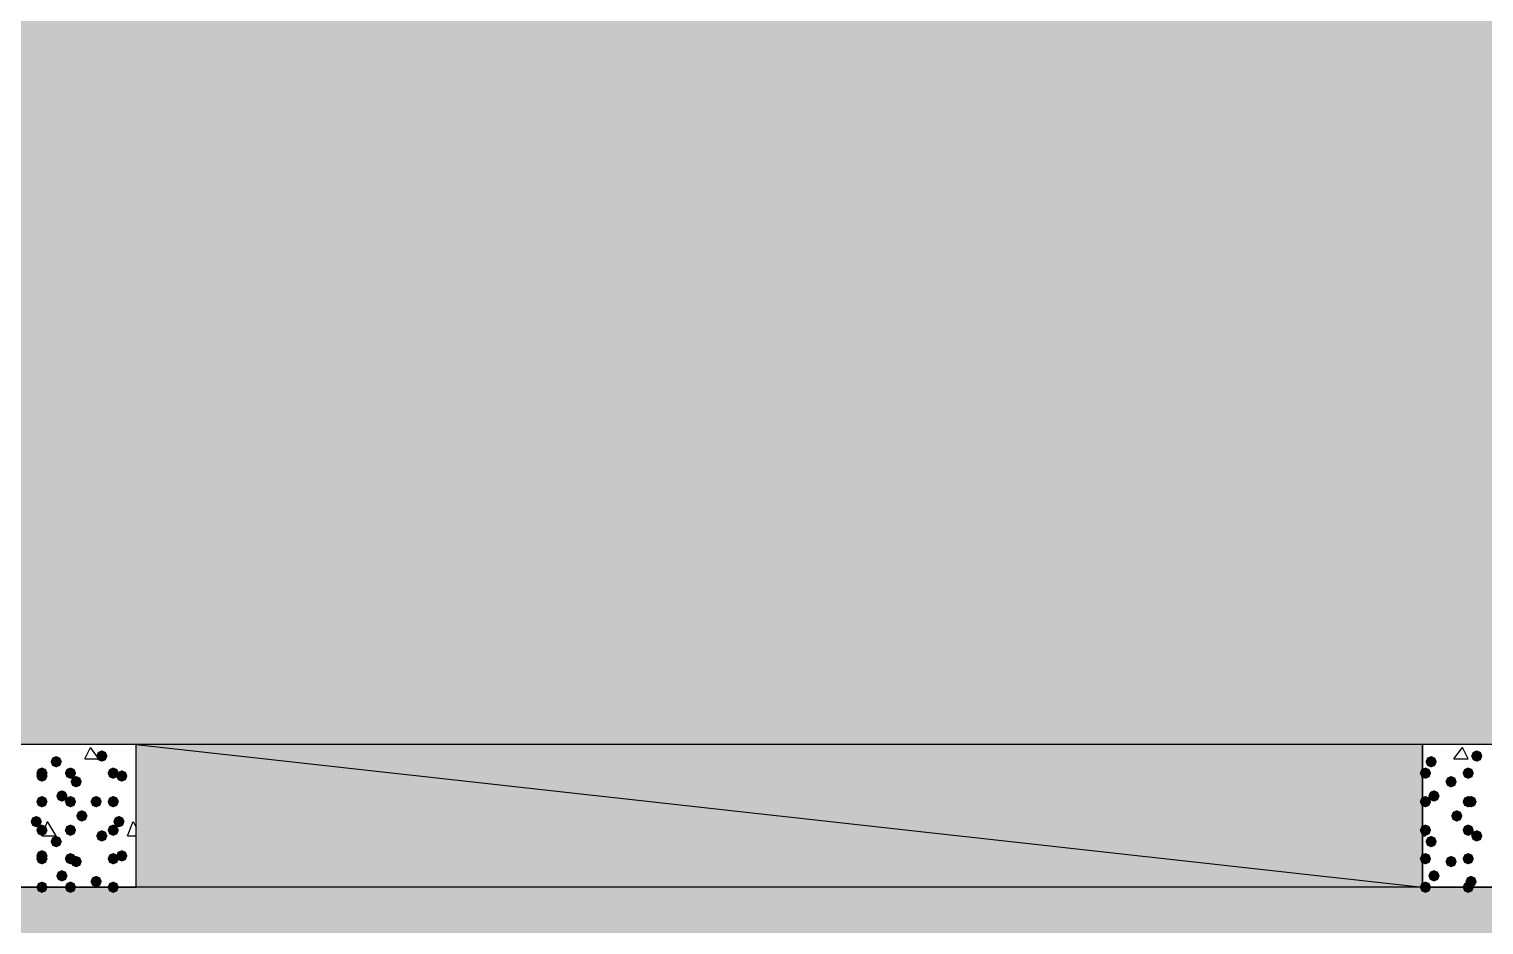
# Model space of a CAD drawing. Header units: millimetres. Extents: x 0 to 420, y 0 to 297.
# Drawn here: x 68.18 to 89.77, y 105.19 to 118.49 of the extents above; entities that cross this region are included whole.
import ezdxf

# ---------------------------------------------------------------- set-up
doc = ezdxf.new("R2010")
doc.units = ezdxf.units.MM
doc.layers.get('0').update_dxf_attribs({"linetype": 'CONTINUOUS'})

msp = doc.modelspace()

# ---------------------------------------------------------------- hatches: boundary and pattern name
at = {"true_color": 0x000008}
h = msp.add_hatch(color=0, dxfattribs=at)
h.paths.add_polyline_path([(194.775667, 126.915333), (33.401, 126.915333), (194.775667, 107.865333)], flags=0)
h.paths.add_polyline_path([(33.401, 126.915333), (194.775667, 107.865333), (33.401, 107.865333)], flags=0)
at = {"true_color": 0x000007}
for points in [[(69.342, 107.696), (69.317129, 107.636204), (69.257333, 107.611333), (69.197538, 107.636204), (69.172667, 107.696), (69.197537, 107.755796), (69.257333, 107.780667), (69.317129, 107.755796)], [(89.746667, 107.696), (89.721796, 107.636204), (89.662, 107.611333), (89.602204, 107.636204), (89.577333, 107.696), (89.602204, 107.755796), (89.662, 107.780667), (89.721796, 107.755796)], [(68.453, 107.442), (68.428129, 107.382204), (68.368333, 107.357333), (68.308538, 107.382204), (68.283667, 107.442), (68.308537, 107.501796), (68.368333, 107.526667), (68.428129, 107.501796)], [(68.664667, 107.611333), (68.639796, 107.551537), (68.58, 107.526667), (68.520204, 107.551537), (68.495333, 107.611333), (68.520204, 107.671129), (68.58, 107.696), (68.639796, 107.671129)], [(68.876333, 107.442), (68.851462, 107.382204), (68.791667, 107.357333), (68.731871, 107.382204), (68.707, 107.442), (68.731871, 107.501796), (68.791667, 107.526667), (68.851462, 107.501796)], [(69.511333, 107.442), (69.486462, 107.382204), (69.426667, 107.357333), (69.366871, 107.382204), (69.342, 107.442), (69.366871, 107.501796), (69.426667, 107.526667), (69.486462, 107.501796)], [(88.984667, 107.442), (88.959796, 107.382204), (88.9, 107.357333), (88.840204, 107.382204), (88.815333, 107.442), (88.840204, 107.501796), (88.9, 107.526667), (88.959796, 107.501796)], [(89.069333, 107.611333), (89.044462, 107.551537), (88.984667, 107.526667), (88.924871, 107.551537), (88.9, 107.611333), (88.924871, 107.671129), (88.984667, 107.696), (89.044462, 107.671129)], [(89.619667, 107.442), (89.594796, 107.382204), (89.535, 107.357333), (89.475204, 107.382204), (89.450333, 107.442), (89.475204, 107.501796), (89.535, 107.526667), (89.594796, 107.501796)], [(68.453, 107.399667), (68.428129, 107.339871), (68.368333, 107.315), (68.308538, 107.339871), (68.283667, 107.399667), (68.308537, 107.459462), (68.368333, 107.484333), (68.428129, 107.459463)], [(68.961, 107.315), (68.936129, 107.255204), (68.876333, 107.230333), (68.816537, 107.255204), (68.791667, 107.315), (68.816537, 107.374796), (68.876333, 107.399667), (68.936129, 107.374796)], [(69.638333, 107.399667), (69.613463, 107.339871), (69.553667, 107.315), (69.493871, 107.339871), (69.469, 107.399667), (69.493871, 107.459462), (69.553667, 107.484333), (69.613462, 107.459463)], [(89.365667, 107.315), (89.340796, 107.255204), (89.281, 107.230333), (89.221204, 107.255204), (89.196333, 107.315), (89.221204, 107.374796), (89.281, 107.399667), (89.340796, 107.374796)], [(68.453, 107.018667), (68.428129, 106.958871), (68.368333, 106.934), (68.308538, 106.958871), (68.283667, 107.018667), (68.308537, 107.078462), (68.368333, 107.103333), (68.428129, 107.078463)], [(68.749333, 107.103333), (68.724462, 107.043538), (68.664667, 107.018667), (68.604871, 107.043538), (68.58, 107.103333), (68.604871, 107.163129), (68.664667, 107.188), (68.724462, 107.163129)], [(68.876333, 107.018667), (68.851462, 106.958871), (68.791667, 106.934), (68.731871, 106.958871), (68.707, 107.018667), (68.731871, 107.078462), (68.791667, 107.103333), (68.851462, 107.078463)], [(69.257333, 107.018667), (69.232463, 106.958871), (69.172667, 106.934), (69.112871, 106.958871), (69.088, 107.018667), (69.112871, 107.078462), (69.172667, 107.103333), (69.232462, 107.078463)], [(69.511333, 107.018667), (69.486462, 106.958871), (69.426667, 106.934), (69.366871, 106.958871), (69.342, 107.018667), (69.366871, 107.078462), (69.426667, 107.103333), (69.486462, 107.078463)], [(88.984667, 107.018667), (88.959796, 106.958871), (88.9, 106.934), (88.840204, 106.958871), (88.815333, 107.018667), (88.840204, 107.078462), (88.9, 107.103333), (88.959796, 107.078463)], [(89.111667, 107.103333), (89.086796, 107.043538), (89.027, 107.018667), (88.967204, 107.043538), (88.942333, 107.103333), (88.967204, 107.163129), (89.027, 107.188), (89.086796, 107.163129)], [(89.619667, 107.018667), (89.594796, 106.958871), (89.535, 106.934), (89.475204, 106.958871), (89.450333, 107.018667), (89.475204, 107.078462), (89.535, 107.103333), (89.594796, 107.078463)], [(89.662, 107.018667), (89.637129, 106.958871), (89.577333, 106.934), (89.517538, 106.958871), (89.492667, 107.018667), (89.517537, 107.078462), (89.577333, 107.103333), (89.637129, 107.078463)], [(69.045667, 106.807), (69.020796, 106.747204), (68.961, 106.722333), (68.901204, 106.747204), (68.876333, 106.807), (68.901204, 106.866796), (68.961, 106.891667), (69.020796, 106.866796)], [(89.450333, 106.807), (89.425463, 106.747204), (89.365667, 106.722333), (89.305871, 106.747204), (89.281, 106.807), (89.305871, 106.866796), (89.365667, 106.891667), (89.425462, 106.866796)], [(68.368333, 106.722333), (68.343463, 106.662537), (68.283667, 106.637667), (68.223871, 106.662537), (68.199, 106.722333), (68.223871, 106.782129), (68.283667, 106.807), (68.343462, 106.782129)], [(68.453, 106.595333), (68.428129, 106.535538), (68.368333, 106.510667), (68.308538, 106.535538), (68.283667, 106.595333), (68.308537, 106.655129), (68.368333, 106.68), (68.428129, 106.655129)], [(68.876333, 106.595333), (68.851462, 106.535538), (68.791667, 106.510667), (68.731871, 106.535538), (68.707, 106.595333), (68.731871, 106.655129), (68.791667, 106.68), (68.851462, 106.655129)], [(69.511333, 106.595333), (69.486462, 106.535538), (69.426667, 106.510667), (69.366871, 106.535538), (69.342, 106.595333), (69.366871, 106.655129), (69.426667, 106.68), (69.486462, 106.655129)], [(69.596, 106.722333), (69.571129, 106.662537), (69.511333, 106.637667), (69.451537, 106.662537), (69.426667, 106.722333), (69.451537, 106.782129), (69.511333, 106.807), (69.571129, 106.782129)], [(88.984667, 106.595333), (88.959796, 106.535538), (88.9, 106.510667), (88.840204, 106.535538), (88.815333, 106.595333), (88.840204, 106.655129), (88.9, 106.68), (88.959796, 106.655129)], [(89.619667, 106.595333), (89.594796, 106.535538), (89.535, 106.510667), (89.475204, 106.535538), (89.450333, 106.595333), (89.475204, 106.655129), (89.535, 106.68), (89.594796, 106.655129)], [(68.664667, 106.426), (68.639796, 106.366204), (68.58, 106.341333), (68.520204, 106.366204), (68.495333, 106.426), (68.520204, 106.485796), (68.58, 106.510667), (68.639796, 106.485796)], [(69.342, 106.510667), (69.317129, 106.450871), (69.257333, 106.426), (69.197538, 106.450871), (69.172667, 106.510667), (69.197537, 106.570462), (69.257333, 106.595333), (69.317129, 106.570463)], [(89.069333, 106.426), (89.044462, 106.366204), (88.984667, 106.341333), (88.924871, 106.366204), (88.9, 106.426), (88.924871, 106.485796), (88.984667, 106.510667), (89.044462, 106.485796)], [(89.746667, 106.510667), (89.721796, 106.450871), (89.662, 106.426), (89.602204, 106.450871), (89.577333, 106.510667), (89.602204, 106.570462), (89.662, 106.595333), (89.721796, 106.570463)], [(68.453, 106.214333), (68.428129, 106.154537), (68.368333, 106.129667), (68.308538, 106.154537), (68.283667, 106.214333), (68.308537, 106.274129), (68.368333, 106.299), (68.428129, 106.274129)], [(68.453, 106.172), (68.428129, 106.112204), (68.368333, 106.087333), (68.308538, 106.112204), (68.283667, 106.172), (68.308537, 106.231796), (68.368333, 106.256667), (68.428129, 106.231796)], [(68.876333, 106.172), (68.851462, 106.112204), (68.791667, 106.087333), (68.731871, 106.112204), (68.707, 106.172), (68.731871, 106.231796), (68.791667, 106.256667), (68.851462, 106.231796)], [(69.511333, 106.172), (69.486462, 106.112204), (69.426667, 106.087333), (69.366871, 106.112204), (69.342, 106.172), (69.366871, 106.231796), (69.426667, 106.256667), (69.486462, 106.231796)], [(69.638333, 106.214333), (69.613463, 106.154537), (69.553667, 106.129667), (69.493871, 106.154537), (69.469, 106.214333), (69.493871, 106.274129), (69.553667, 106.299), (69.613462, 106.274129)], [(88.984667, 106.172), (88.959796, 106.112204), (88.9, 106.087333), (88.840204, 106.112204), (88.815333, 106.172), (88.840204, 106.231796), (88.9, 106.256667), (88.959796, 106.231796)], [(89.619667, 106.172), (89.594796, 106.112204), (89.535, 106.087333), (89.475204, 106.112204), (89.450333, 106.172), (89.475204, 106.231796), (89.535, 106.256667), (89.594796, 106.231796)], [(68.961, 106.129667), (68.936129, 106.069871), (68.876333, 106.045), (68.816537, 106.069871), (68.791667, 106.129667), (68.816537, 106.189462), (68.876333, 106.214333), (68.936129, 106.189463)], [(89.365667, 106.129667), (89.340796, 106.069871), (89.281, 106.045), (89.221204, 106.069871), (89.196333, 106.129667), (89.221204, 106.189462), (89.281, 106.214333), (89.340796, 106.189463)], [(68.453, 105.748667), (68.428129, 105.688871), (68.368333, 105.664), (68.308538, 105.688871), (68.283667, 105.748667), (68.308537, 105.808462), (68.368333, 105.833333), (68.428129, 105.808463)], [(68.749333, 105.918), (68.724462, 105.858204), (68.664667, 105.833333), (68.604871, 105.858204), (68.58, 105.918), (68.604871, 105.977796), (68.664667, 106.002667), (68.724462, 105.977796)], [(68.876333, 105.748667), (68.851462, 105.688871), (68.791667, 105.664), (68.731871, 105.688871), (68.707, 105.748667), (68.731871, 105.808462), (68.791667, 105.833333), (68.851462, 105.808463)], [(69.257333, 105.833333), (69.232463, 105.773538), (69.172667, 105.748667), (69.112871, 105.773538), (69.088, 105.833333), (69.112871, 105.893129), (69.172667, 105.918), (69.232462, 105.893129)], [(69.511333, 105.748667), (69.486462, 105.688871), (69.426667, 105.664), (69.366871, 105.688871), (69.342, 105.748667), (69.366871, 105.808462), (69.426667, 105.833333), (69.486462, 105.808463)], [(88.984667, 105.748667), (88.959796, 105.688871), (88.9, 105.664), (88.840204, 105.688871), (88.815333, 105.748667), (88.840204, 105.808462), (88.9, 105.833333), (88.959796, 105.808463)], [(89.111667, 105.918), (89.086796, 105.858204), (89.027, 105.833333), (88.967204, 105.858204), (88.942333, 105.918), (88.967204, 105.977796), (89.027, 106.002667), (89.086796, 105.977796)], [(89.619667, 105.748667), (89.594796, 105.688871), (89.535, 105.664), (89.475204, 105.688871), (89.450333, 105.748667), (89.475204, 105.808462), (89.535, 105.833333), (89.594796, 105.808463)], [(89.662, 105.833333), (89.637129, 105.773538), (89.577333, 105.748667), (89.517538, 105.773538), (89.492667, 105.833333), (89.517537, 105.893129), (89.577333, 105.918), (89.637129, 105.893129)]]:
    msp.add_hatch(color=0, dxfattribs=at).paths.add_polyline_path(points, flags=0)
at = {"true_color": 0x000008}
h = msp.add_hatch(color=0, dxfattribs=at)
h.paths.add_polyline_path([(88.857667, 107.865333), (69.765333, 107.865333), (88.857667, 105.748667)], flags=0)
h.paths.add_polyline_path([(69.765333, 107.865333), (88.857667, 105.748667), (69.765333, 105.748667)], flags=0)
h = msp.add_hatch(color=0, dxfattribs=at)
h.paths.add_polyline_path([(379.518333, 105.748667), (33.401, 105.748667), (379.518333, 86.656333)], flags=0)
h.paths.add_polyline_path([(33.401, 105.748667), (379.518333, 86.656333), (33.401, 86.656333)], flags=0)

# ---------------------------------------------------------------- linework, layer by layer
at = {"color": 0, "true_color": 0x000008}
for points in [[(33.401, 126.915333), (194.775667, 107.865333), (33.401, 107.865333)], [(88.857667, 107.865333), (69.765333, 107.865333), (88.857667, 105.748667)], [(69.765333, 107.865333), (88.857667, 105.748667), (69.765333, 105.748667)], [(379.518333, 105.748667), (33.401, 105.748667), (379.518333, 86.656333)]]:
    msp.add_lwpolyline(points, close=True, dxfattribs=at)
at = {"color": 0, "true_color": 0x000007}
for points in [[(67.648667, 107.865333), (67.648667, 105.748667), (69.765333, 105.748667), (69.765333, 107.865333)], [(88.857667, 107.865333), (88.857667, 105.748667), (90.974333, 105.748667), (90.974333, 107.865333)]]:
    msp.add_lwpolyline(points, close=True, dxfattribs=at)
for points in [[(69.003333, 107.653667), (69.088, 107.823)], [(69.215, 107.653667), (69.088, 107.823)], [(89.323333, 107.653667), (89.450333, 107.823)], [(89.535, 107.653667), (89.450333, 107.823)], [(69.003333, 107.653667), (69.215, 107.653667)], [(89.323333, 107.653667), (89.535, 107.653667)], [(68.368333, 106.510667), (68.453, 106.722333)], [(68.58, 106.510667), (68.453, 106.722333)], [(69.638333, 106.510667), (69.723, 106.722333), (69.765333, 106.637667)], [(68.368333, 106.510667), (68.58, 106.510667)], [(69.638333, 106.510667), (69.765333, 106.510667)], [(88.9, 106.510667), (88.857667, 106.637667)], [(88.857667, 106.510667), (88.9, 106.510667)]]:
    msp.add_lwpolyline(points, dxfattribs=at)

doc.saveas('drawing.dxf')
